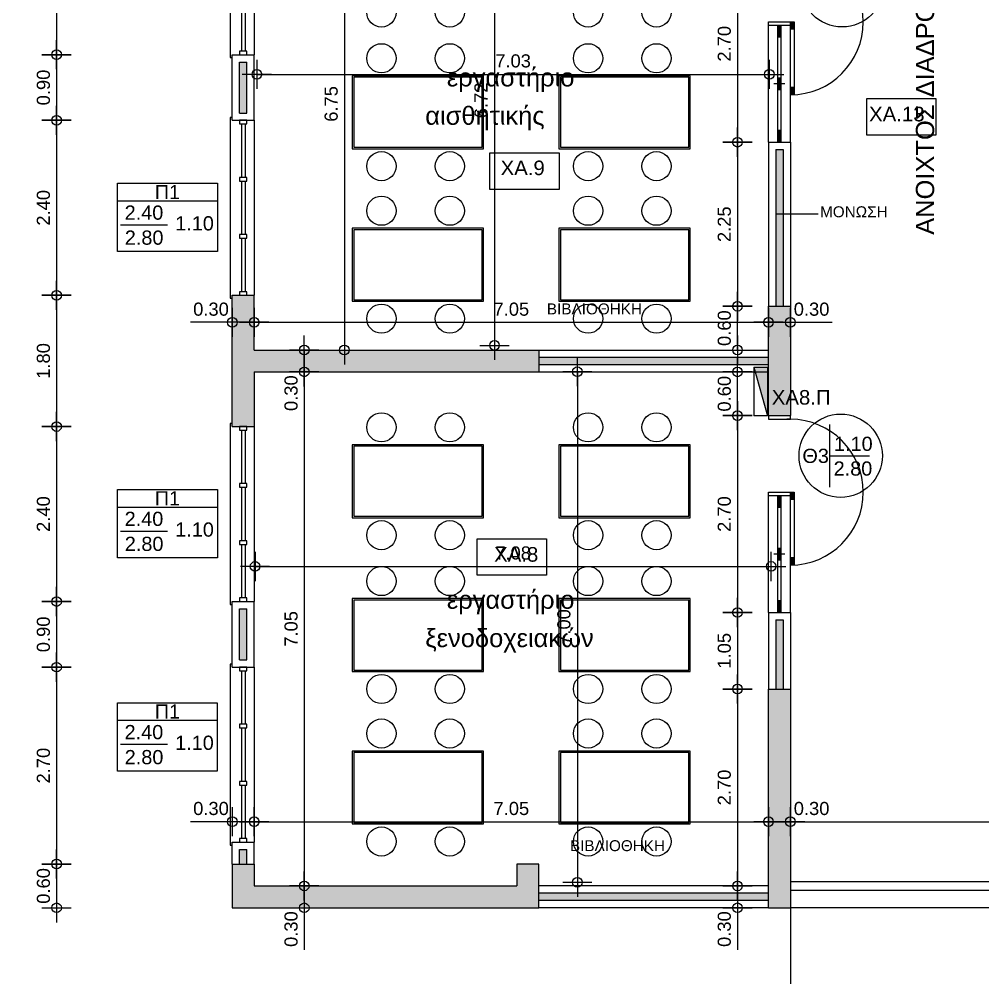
# Model space of a CAD drawing. Header units: metres. Extents: x -11 to 85, y -301 to 135.
# Drawn here: x 11.85 to 25.06, y -128.97 to -115.82 of the extents above; entities that cross this region are included whole.
import ezdxf

# ---------------------------------------------------------------- set-up
doc = ezdxf.new("R2010")
doc.units = ezdxf.units.M
doc.header["$LTSCALE"] = 0.036
doc.header["$PDMODE"] = 2
for name, color, linetype in [('arxitek aorofos', 252, 'Continuous'), ('DIMBLK', 252, 'Continuous'), ('electext', 20, 'Continuous'), ('HLEK-SYMBOL', 3, 'Continuous'), ('HLEK_FL001_SYMBOLS', 230, 'Continuous'), ('Parathira', 252, 'Continuous')]:
    doc.layers.add(name, color=color, linetype=linetype)
doc.styles.add('COMU-N', font='arial.ttf')
doc.styles.get("Standard").update_dxf_attribs({"font": 'arial.ttf'})
doc.styles.add('W4MS2', font='W4MS2.shx')
doc.dimstyles.new('CADWDOT', dxfattribs={"dimscale": 0.1, "dimtxt": 1.8, "dimasz": 0.08, "dimexe": 2, "dimexo": 0, "dimgap": 0.09, "dimtad": 0, "dimrnd": 0.001, "dimzin": 0, "dimdsep": 46, "dimtxsty": 'Standard', "dimblk1": 'ARTDIM', "dimblk2": 'ARTDIM', "dimsah": 1, "dimcen": 0.09, "dimdle": 0.05, "dimse1": 1, "dimse2": 1, "dimadec": 0, "dimazin": 0, "dimtfac": 1, "dimtmove": 0, "dimatfit": 3, "dimldrblk": 'ARTDIM', "dimfxl": 2, "dimtvp": 0.9999, "dimtolj": 1, "dimtzin": 0, "dimarcsym": 0})

# ---------------------------------------------------------------- blocks, each defined once
blk = doc.blocks.new('A$C52D13D70')
at = {"layer": 'Parathira'}
for p, q in [((-0.33, 0.04), (-0.33, -2.44)), ((-0.3, 0.04), (-0.33, 0.04)), ((-0.1, 0), (-0.2, 0)), ((-0.2, 0), (-0.2, -0.05)), ((-0.1, -0.05), (-0.1, 0)), ((0, 0), (0, -2.4)), ((-0.2, -0.05), (-0.1, -0.05)), ((-0.175, -0.05), (-0.175, -0.783)), ((-0.125, -0.05), (-0.125, -0.783)), ((-0.1, -0.783), (-0.2, -0.783)), ((-0.2, -0.783), (-0.2, -0.833)), ((-0.1, -0.833), (-0.1, -0.783)), ((-0.2, -0.833), (-0.1, -0.833)), ((-0.175, -0.833), (-0.175, -1.567)), ((-0.125, -0.833), (-0.125, -1.567)), ((-0.1, -1.567), (-0.2, -1.567)), ((-0.2, -1.567), (-0.2, -1.617)), ((-0.1, -1.617), (-0.1, -1.567)), ((-0.2, -1.617), (-0.1, -1.617)), ((-0.175, -1.617), (-0.175, -2.35)), ((-0.125, -1.617), (-0.125, -2.35)), ((-0.1, -2.35), (-0.2, -2.35)), ((-0.2, -2.35), (-0.2, -2.4)), ((-0.1, -2.4), (-0.1, -2.35)), ((-0.33, -2.44), (-0.3, -2.44)), ((-0.2, -2.4), (-0.1, -2.4))]:
    blk.add_line(p, q, dxfattribs=at)
blk = doc.blocks.new('ARTDIM')
at = {"layer": 'DIMBLK'}
for p, q in [((0, -24.9975), (0, 24.9975)), ((-24.9975, 0), (24.9975, 0))]:
    blk.add_line(p, q, dxfattribs=at)
blk.add_circle((0, 0), 8.25, dxfattribs=at)
blk = doc.blocks.new('*D1003')
at = {"layer": 'arxitek aorofos', "color": 0, "lineweight": -2}
blk.add_line((10.423, -98.615), (10.423, -127.999), dxfattribs=at)
at = {"layer": 'Defpoints', "color": 0, "transparency": 16777216}
for p in [(13.537, -98.607), (10.423, -128.007), (13.537, -128.007)]:
    blk.add_point(p, dxfattribs=at)
at = {"layer": 'arxitek aorofos', "color": 0, "lineweight": -2, "xscale": 0.008, "yscale": 0.008, "zscale": 0.008}
for p, rotation in [((10.423, -98.607), 90), ((10.423, -128.007), 270)]:
    blk.add_blockref('ARTDIM', p, dxfattribs=dict(at, rotation=rotation))
at = {"layer": 'arxitek aorofos', "color": 0, "insert": (10.243, -113.307), "char_height": 0.18, "attachment_point": 5, "rotation": 90}
blk.add_mtext('\\A1;29.40', dxfattribs=at)
blk = doc.blocks.new('*D1013')
at = {"layer": 'arxitek aorofos', "color": 0, "lineweight": -2}
for p, q in [((11.44, -127.715), (11.44, -127.999)), ((11.44, -128.007), (11.44, -128.625))]:
    blk.add_line(p, q, dxfattribs=at)
at = {"layer": 'Defpoints', "color": 0, "transparency": 16777216}
for p in [(7.93, -127.707), (11.44, -128.007), (13.537, -128.007)]:
    blk.add_point(p, dxfattribs=at)
at = {"layer": 'arxitek aorofos', "color": 0, "lineweight": -2, "xscale": 0.008, "yscale": 0.008, "zscale": 0.008}
for p, rotation in [((11.44, -127.707), 90), ((11.44, -128.007), 270)]:
    blk.add_blockref('ARTDIM', p, dxfattribs=dict(at, rotation=rotation))
at = {"layer": 'arxitek aorofos', "color": 0, "insert": (11.26, -128.341), "char_height": 0.18, "attachment_point": 5, "rotation": 90}
blk.add_mtext('\\A1;0.30', dxfattribs=at)
blk = doc.blocks.new('*D1023')
at = {"layer": 'arxitek aorofos', "color": 0, "lineweight": -2}
blk.add_line((12.365, -113.615), (12.365, -116.299), dxfattribs=at)
at = {"layer": 'Defpoints', "color": 0, "transparency": 16777216}
for p in [(13.828, -113.607), (12.365, -116.307), (13.828, -116.307)]:
    blk.add_point(p, dxfattribs=at)
at = {"layer": 'arxitek aorofos', "color": 0, "lineweight": -2, "xscale": 0.008, "yscale": 0.008, "zscale": 0.008}
for p, rotation in [((12.365, -113.607), 90), ((12.365, -116.307), 270)]:
    blk.add_blockref('ARTDIM', p, dxfattribs=dict(at, rotation=rotation))
at = {"layer": 'arxitek aorofos', "color": 0, "insert": (12.185, -114.957), "char_height": 0.18, "attachment_point": 5, "rotation": 90}
blk.add_mtext('\\A1;2.70', dxfattribs=at)
blk = doc.blocks.new('*D1024')
at = {"layer": 'arxitek aorofos', "color": 0, "lineweight": -2}
blk.add_line((12.365, -116.315), (12.365, -117.199), dxfattribs=at)
at = {"layer": 'Defpoints', "color": 0, "transparency": 16777216}
for p in [(13.828, -116.307), (12.365, -117.207), (13.828, -117.207)]:
    blk.add_point(p, dxfattribs=at)
at = {"layer": 'arxitek aorofos', "color": 0, "lineweight": -2, "xscale": 0.008, "yscale": 0.008, "zscale": 0.008}
for p, rotation in [((12.365, -116.307), 90), ((12.365, -117.207), 270)]:
    blk.add_blockref('ARTDIM', p, dxfattribs=dict(at, rotation=rotation))
at = {"layer": 'arxitek aorofos', "color": 0, "insert": (12.185, -116.757), "char_height": 0.18, "attachment_point": 5, "rotation": 90}
blk.add_mtext('\\A1;0.90', dxfattribs=at)
blk = doc.blocks.new('*D1025')
at = {"layer": 'arxitek aorofos', "color": 0, "lineweight": -2}
blk.add_line((12.365, -117.215), (12.365, -119.599), dxfattribs=at)
at = {"layer": 'Defpoints', "color": 0, "transparency": 16777216}
for p in [(13.828, -117.207), (12.365, -119.607), (13.828, -119.607)]:
    blk.add_point(p, dxfattribs=at)
at = {"layer": 'arxitek aorofos', "color": 0, "lineweight": -2, "xscale": 0.008, "yscale": 0.008, "zscale": 0.008}
for p, rotation in [((12.365, -117.207), 90), ((12.365, -119.607), 270)]:
    blk.add_blockref('ARTDIM', p, dxfattribs=dict(at, rotation=rotation))
at = {"layer": 'arxitek aorofos', "color": 0, "insert": (12.185, -118.407), "char_height": 0.18, "attachment_point": 5, "rotation": 90}
blk.add_mtext('\\A1;2.40', dxfattribs=at)
blk = doc.blocks.new('*D1026')
at = {"layer": 'arxitek aorofos', "color": 0, "lineweight": -2}
blk.add_line((12.365, -119.615), (12.365, -121.399), dxfattribs=at)
at = {"layer": 'Defpoints', "color": 0, "transparency": 16777216}
for p in [(13.828, -119.607), (12.365, -121.407), (13.828, -121.407)]:
    blk.add_point(p, dxfattribs=at)
at = {"layer": 'arxitek aorofos', "color": 0, "lineweight": -2, "xscale": 0.008, "yscale": 0.008, "zscale": 0.008}
for p, rotation in [((12.365, -119.607), 90), ((12.365, -121.407), 270)]:
    blk.add_blockref('ARTDIM', p, dxfattribs=dict(at, rotation=rotation))
at = {"layer": 'arxitek aorofos', "color": 0, "insert": (12.185, -120.507), "char_height": 0.18, "attachment_point": 5, "rotation": 90}
blk.add_mtext('\\A1;1.80', dxfattribs=at)
blk = doc.blocks.new('*D1027')
at = {"layer": 'arxitek aorofos', "color": 0, "lineweight": -2}
blk.add_line((12.365, -121.415), (12.365, -123.799), dxfattribs=at)
at = {"layer": 'Defpoints', "color": 0, "transparency": 16777216}
for p in [(13.828, -121.407), (12.365, -123.807), (13.828, -123.807)]:
    blk.add_point(p, dxfattribs=at)
at = {"layer": 'arxitek aorofos', "color": 0, "lineweight": -2, "xscale": 0.008, "yscale": 0.008, "zscale": 0.008}
for p, rotation in [((12.365, -121.407), 90), ((12.365, -123.807), 270)]:
    blk.add_blockref('ARTDIM', p, dxfattribs=dict(at, rotation=rotation))
at = {"layer": 'arxitek aorofos', "color": 0, "insert": (12.185, -122.607), "char_height": 0.18, "attachment_point": 5, "rotation": 90}
blk.add_mtext('\\A1;2.40', dxfattribs=at)
blk = doc.blocks.new('*D1028')
at = {"layer": 'arxitek aorofos', "color": 0, "lineweight": -2}
blk.add_line((12.365, -123.815), (12.365, -124.699), dxfattribs=at)
at = {"layer": 'Defpoints', "color": 0, "transparency": 16777216}
for p in [(13.828, -123.807), (12.365, -124.707), (13.828, -124.707)]:
    blk.add_point(p, dxfattribs=at)
at = {"layer": 'arxitek aorofos', "color": 0, "lineweight": -2, "xscale": 0.008, "yscale": 0.008, "zscale": 0.008}
for p, rotation in [((12.365, -123.807), 90), ((12.365, -124.707), 270)]:
    blk.add_blockref('ARTDIM', p, dxfattribs=dict(at, rotation=rotation))
at = {"layer": 'arxitek aorofos', "color": 0, "insert": (12.185, -124.257), "char_height": 0.18, "attachment_point": 5, "rotation": 90}
blk.add_mtext('\\A1;0.90', dxfattribs=at)
blk = doc.blocks.new('*D1029')
at = {"layer": 'arxitek aorofos', "color": 0, "lineweight": -2}
blk.add_line((12.365, -124.715), (12.365, -127.399), dxfattribs=at)
at = {"layer": 'Defpoints', "color": 0, "transparency": 16777216}
for p in [(13.828, -124.707), (12.365, -127.407), (13.828, -127.407)]:
    blk.add_point(p, dxfattribs=at)
at = {"layer": 'arxitek aorofos', "color": 0, "lineweight": -2, "xscale": 0.008, "yscale": 0.008, "zscale": 0.008}
for p, rotation in [((12.365, -124.707), 90), ((12.365, -127.407), 270)]:
    blk.add_blockref('ARTDIM', p, dxfattribs=dict(at, rotation=rotation))
at = {"layer": 'arxitek aorofos', "color": 0, "insert": (12.185, -126.057), "char_height": 0.18, "attachment_point": 5, "rotation": 90}
blk.add_mtext('\\A1;2.70', dxfattribs=at)
blk = doc.blocks.new('*D1030')
at = {"layer": 'arxitek aorofos', "color": 0, "lineweight": -2}
blk.add_line((12.365, -127.415), (12.365, -127.999), dxfattribs=at)
at = {"layer": 'Defpoints', "color": 0, "transparency": 16777216}
for p in [(13.828, -127.407), (12.365, -128.007), (13.828, -128.007)]:
    blk.add_point(p, dxfattribs=at)
at = {"layer": 'arxitek aorofos', "color": 0, "lineweight": -2, "xscale": 0.008, "yscale": 0.008, "zscale": 0.008}
for p, rotation in [((12.365, -127.407), 90), ((12.365, -128.007), 270)]:
    blk.add_blockref('ARTDIM', p, dxfattribs=dict(at, rotation=rotation))
at = {"layer": 'arxitek aorofos', "color": 0, "insert": (12.185, -127.707), "char_height": 0.18, "attachment_point": 5, "rotation": 90}
blk.add_mtext('\\A1;0.60', dxfattribs=at)
blk = doc.blocks.new('*D1102')
at = {"layer": 'arxitek aorofos', "color": 0, "lineweight": -2}
blk.add_line((16.31, -113.615), (16.31, -120.349), dxfattribs=at)
at = {"layer": 'Defpoints', "color": 0, "transparency": 16777216}
for p in [(19.224, -113.607), (16.31, -120.357), (19.224, -120.357)]:
    blk.add_point(p, dxfattribs=at)
at = {"layer": 'arxitek aorofos', "color": 0, "lineweight": -2, "xscale": 0.008, "yscale": 0.008, "zscale": 0.008}
for p, rotation in [((16.31, -113.607), 90), ((16.31, -120.357), 270)]:
    blk.add_blockref('ARTDIM', p, dxfattribs=dict(at, rotation=rotation))
at = {"layer": 'arxitek aorofos', "color": 0, "insert": (16.13, -116.982), "char_height": 0.18, "attachment_point": 5, "rotation": 90}
blk.add_mtext('\\A1;6.75', dxfattribs=at)
blk = doc.blocks.new('*D1103')
at = {"layer": 'arxitek aorofos', "color": 0, "lineweight": -2}
for p, q in [((15.76, -120.365), (15.76, -120.649)), ((15.76, -120.657), (15.76, -121.232))]:
    blk.add_line(p, q, dxfattribs=at)
at = {"layer": 'Defpoints', "color": 0, "transparency": 16777216}
for p in [(18.974, -120.357), (15.76, -120.657), (18.974, -120.657)]:
    blk.add_point(p, dxfattribs=at)
at = {"layer": 'arxitek aorofos', "color": 0, "lineweight": -2, "xscale": 0.008, "yscale": 0.008, "zscale": 0.008}
for p, rotation in [((15.76, -120.357), 90), ((15.76, -120.657), 270)]:
    blk.add_blockref('ARTDIM', p, dxfattribs=dict(at, rotation=rotation))
at = {"layer": 'arxitek aorofos', "color": 0, "insert": (15.58, -120.949), "char_height": 0.18, "attachment_point": 5, "rotation": 90}
blk.add_mtext('\\A1;0.30', dxfattribs=at)
blk = doc.blocks.new('*D1104')
at = {"layer": 'arxitek aorofos', "color": 0, "lineweight": -2}
blk.add_line((15.76, -120.665), (15.76, -127.699), dxfattribs=at)
at = {"layer": 'Defpoints', "color": 0, "transparency": 16777216}
for p in [(18.974, -120.657), (15.76, -127.707), (18.974, -127.707)]:
    blk.add_point(p, dxfattribs=at)
at = {"layer": 'arxitek aorofos', "color": 0, "lineweight": -2, "xscale": 0.008, "yscale": 0.008, "zscale": 0.008}
for p, rotation in [((15.76, -120.657), 90), ((15.76, -127.707), 270)]:
    blk.add_blockref('ARTDIM', p, dxfattribs=dict(at, rotation=rotation))
at = {"layer": 'arxitek aorofos', "color": 0, "insert": (15.58, -124.182), "char_height": 0.18, "attachment_point": 5, "rotation": 90}
blk.add_mtext('\\A1;7.05', dxfattribs=at)
blk = doc.blocks.new('*D1105')
at = {"layer": 'arxitek aorofos', "color": 0, "lineweight": -2}
for p, q in [((15.76, -127.715), (15.76, -127.999)), ((15.76, -128.007), (15.76, -128.582))]:
    blk.add_line(p, q, dxfattribs=at)
at = {"layer": 'Defpoints', "color": 0, "transparency": 16777216}
for p in [(16.874, -127.707), (15.76, -128.007), (16.874, -128.007)]:
    blk.add_point(p, dxfattribs=at)
at = {"layer": 'arxitek aorofos', "color": 0, "lineweight": -2, "xscale": 0.008, "yscale": 0.008, "zscale": 0.008}
for p, rotation in [((15.76, -127.707), 90), ((15.76, -128.007), 270)]:
    blk.add_blockref('ARTDIM', p, dxfattribs=dict(at, rotation=rotation))
at = {"layer": 'arxitek aorofos', "color": 0, "insert": (15.58, -128.299), "char_height": 0.18, "attachment_point": 5, "rotation": 90}
blk.add_mtext('\\A1;0.30', dxfattribs=at)
blk = doc.blocks.new('*D1106')
at = {"layer": 'arxitek aorofos', "color": 0, "lineweight": -2}
for p, q in [((14.774, -126.826), (14.199, -126.826)), ((15.066, -126.826), (14.782, -126.826))]:
    blk.add_line(p, q, dxfattribs=at)
at = {"layer": 'Defpoints', "color": 0, "transparency": 16777216}
for p in [(14.774, -126.826), (14.774, -127.707), (15.074, -127.707)]:
    blk.add_point(p, dxfattribs=at)
at = {"layer": 'arxitek aorofos', "color": 0, "lineweight": -2, "xscale": 0.008, "yscale": 0.008, "zscale": 0.008, "rotation": 180}
blk.add_blockref('ARTDIM', (14.774, -126.826), dxfattribs=at)
at = {"layer": 'arxitek aorofos', "color": 0, "lineweight": -2, "xscale": 0.008, "yscale": 0.008, "zscale": 0.008}
blk.add_blockref('ARTDIM', (15.074, -126.826), dxfattribs=at)
at = {"layer": 'arxitek aorofos', "color": 0, "insert": (14.482, -126.646), "char_height": 0.18, "attachment_point": 5}
blk.add_mtext('\\A1;0.30', dxfattribs=at)
blk = doc.blocks.new('*D1107')
at = {"layer": 'arxitek aorofos', "color": 0, "lineweight": -2}
blk.add_line((15.082, -126.826), (22.116, -126.826), dxfattribs=at)
at = {"layer": 'Defpoints', "color": 0, "transparency": 16777216}
for p in [(22.124, -126.826), (15.074, -127.407), (22.124, -127.407)]:
    blk.add_point(p, dxfattribs=at)
at = {"layer": 'arxitek aorofos', "color": 0, "lineweight": -2, "xscale": 0.008, "yscale": 0.008, "zscale": 0.008, "rotation": 180}
blk.add_blockref('ARTDIM', (15.074, -126.826), dxfattribs=at)
at = {"layer": 'arxitek aorofos', "color": 0, "lineweight": -2, "xscale": 0.008, "yscale": 0.008, "zscale": 0.008}
blk.add_blockref('ARTDIM', (22.124, -126.826), dxfattribs=at)
at = {"layer": 'arxitek aorofos', "color": 0, "insert": (18.599, -126.646), "char_height": 0.18, "attachment_point": 5}
blk.add_mtext('\\A1;7.05', dxfattribs=at)
blk = doc.blocks.new('*D1108')
at = {"layer": 'arxitek aorofos', "color": 0, "lineweight": -2}
for p, q in [((22.132, -126.826), (22.416, -126.826)), ((22.424, -126.826), (22.998, -126.826))]:
    blk.add_line(p, q, dxfattribs=at)
at = {"layer": 'Defpoints', "color": 0, "transparency": 16777216}
for p in [(22.124, -126.826), (22.424, -126.826), (22.424, -126.826)]:
    blk.add_point(p, dxfattribs=at)
at = {"layer": 'arxitek aorofos', "color": 0, "lineweight": -2, "xscale": 0.008, "yscale": 0.008, "zscale": 0.008, "rotation": 180}
blk.add_blockref('ARTDIM', (22.124, -126.826), dxfattribs=at)
at = {"layer": 'arxitek aorofos', "color": 0, "lineweight": -2, "xscale": 0.008, "yscale": 0.008, "zscale": 0.008}
blk.add_blockref('ARTDIM', (22.424, -126.826), dxfattribs=at)
at = {"layer": 'arxitek aorofos', "color": 0, "insert": (22.715, -126.646), "char_height": 0.18, "attachment_point": 5}
blk.add_mtext('\\A1;0.30', dxfattribs=at)
blk = doc.blocks.new('*D1109')
at = {"layer": 'arxitek aorofos', "color": 0, "lineweight": -2}
blk.add_line((22.432, -126.826), (40.116, -126.826), dxfattribs=at)
at = {"layer": 'Defpoints', "color": 0, "transparency": 16777216}
for p in [(22.424, -126.826), (40.124, -126.826), (40.124, -126.826)]:
    blk.add_point(p, dxfattribs=at)
at = {"layer": 'arxitek aorofos', "color": 0, "lineweight": -2, "xscale": 0.008, "yscale": 0.008, "zscale": 0.008, "rotation": 180}
blk.add_blockref('ARTDIM', (22.424, -126.826), dxfattribs=at)
at = {"layer": 'arxitek aorofos', "color": 0, "lineweight": -2, "xscale": 0.008, "yscale": 0.008, "zscale": 0.008}
blk.add_blockref('ARTDIM', (40.124, -126.826), dxfattribs=at)
at = {"layer": 'arxitek aorofos', "color": 0, "insert": (31.274, -126.646), "char_height": 0.18, "attachment_point": 5}
blk.add_mtext('\\A1;17.70', dxfattribs=at)
blk = doc.blocks.new('*D1113')
at = {"layer": 'arxitek aorofos', "color": 0, "lineweight": -2}
for p, q in [((14.774, -119.977), (14.199, -119.977)), ((15.066, -119.977), (14.782, -119.977))]:
    blk.add_line(p, q, dxfattribs=at)
at = {"layer": 'Defpoints', "color": 0, "transparency": 16777216}
for p in [(14.774, -119.977), (14.774, -120.357), (15.074, -120.357)]:
    blk.add_point(p, dxfattribs=at)
at = {"layer": 'arxitek aorofos', "color": 0, "lineweight": -2, "xscale": 0.008, "yscale": 0.008, "zscale": 0.008, "rotation": 180}
blk.add_blockref('ARTDIM', (14.774, -119.977), dxfattribs=at)
at = {"layer": 'arxitek aorofos', "color": 0, "lineweight": -2, "xscale": 0.008, "yscale": 0.008, "zscale": 0.008}
blk.add_blockref('ARTDIM', (15.074, -119.977), dxfattribs=at)
at = {"layer": 'arxitek aorofos', "color": 0, "insert": (14.482, -119.798), "char_height": 0.18, "attachment_point": 5}
blk.add_mtext('\\A1;0.30', dxfattribs=at)
blk = doc.blocks.new('*D1114')
at = {"layer": 'arxitek aorofos', "color": 0, "lineweight": -2}
blk.add_line((15.082, -119.977), (22.116, -119.977), dxfattribs=at)
at = {"layer": 'Defpoints', "color": 0, "transparency": 16777216}
for p in [(22.124, -119.977), (15.074, -120.357), (22.124, -120.357)]:
    blk.add_point(p, dxfattribs=at)
at = {"layer": 'arxitek aorofos', "color": 0, "lineweight": -2, "xscale": 0.008, "yscale": 0.008, "zscale": 0.008, "rotation": 180}
blk.add_blockref('ARTDIM', (15.074, -119.977), dxfattribs=at)
at = {"layer": 'arxitek aorofos', "color": 0, "lineweight": -2, "xscale": 0.008, "yscale": 0.008, "zscale": 0.008}
blk.add_blockref('ARTDIM', (22.124, -119.977), dxfattribs=at)
at = {"layer": 'arxitek aorofos', "color": 0, "insert": (18.599, -119.798), "char_height": 0.18, "attachment_point": 5}
blk.add_mtext('\\A1;7.05', dxfattribs=at)
blk = doc.blocks.new('*D1115')
at = {"layer": 'arxitek aorofos', "color": 0, "lineweight": -2}
for p, q in [((22.132, -119.977), (22.416, -119.977)), ((22.424, -119.977), (22.998, -119.977))]:
    blk.add_line(p, q, dxfattribs=at)
at = {"layer": 'Defpoints', "color": 0, "transparency": 16777216}
for p in [(22.424, -119.977), (22.124, -120.357), (22.424, -120.357)]:
    blk.add_point(p, dxfattribs=at)
at = {"layer": 'arxitek aorofos', "color": 0, "lineweight": -2, "xscale": 0.008, "yscale": 0.008, "zscale": 0.008, "rotation": 180}
blk.add_blockref('ARTDIM', (22.124, -119.977), dxfattribs=at)
at = {"layer": 'arxitek aorofos', "color": 0, "lineweight": -2, "xscale": 0.008, "yscale": 0.008, "zscale": 0.008}
blk.add_blockref('ARTDIM', (22.424, -119.977), dxfattribs=at)
at = {"layer": 'arxitek aorofos', "color": 0, "insert": (22.715, -119.798), "char_height": 0.18, "attachment_point": 5}
blk.add_mtext('\\A1;0.30', dxfattribs=at)
blk = doc.blocks.new('*D1176')
at = {"layer": 'arxitek aorofos', "color": 0, "lineweight": -2}
blk.add_line((21.699, -114.815), (21.699, -117.499), dxfattribs=at)
at = {"layer": 'Defpoints', "color": 0, "transparency": 16777216}
for p in [(22.124, -114.807), (21.699, -117.507), (22.124, -117.507)]:
    blk.add_point(p, dxfattribs=at)
at = {"layer": 'arxitek aorofos', "color": 0, "lineweight": -2, "xscale": 0.008, "yscale": 0.008, "zscale": 0.008}
for p, rotation in [((21.699, -114.807), 90), ((21.699, -117.507), 270)]:
    blk.add_blockref('ARTDIM', p, dxfattribs=dict(at, rotation=rotation))
at = {"layer": 'arxitek aorofos', "color": 0, "insert": (21.519, -116.157), "char_height": 0.18, "attachment_point": 5, "rotation": 90}
blk.add_mtext('\\A1;2.70', dxfattribs=at)
blk = doc.blocks.new('*D1177')
at = {"layer": 'arxitek aorofos', "color": 0, "lineweight": -2}
blk.add_line((21.699, -117.515), (21.699, -119.749), dxfattribs=at)
at = {"layer": 'Defpoints', "color": 0, "transparency": 16777216}
for p in [(22.124, -117.507), (21.699, -119.757), (22.124, -119.757)]:
    blk.add_point(p, dxfattribs=at)
at = {"layer": 'arxitek aorofos', "color": 0, "lineweight": -2, "xscale": 0.008, "yscale": 0.008, "zscale": 0.008}
for p, rotation in [((21.699, -117.507), 90), ((21.699, -119.757), 270)]:
    blk.add_blockref('ARTDIM', p, dxfattribs=dict(at, rotation=rotation))
at = {"layer": 'arxitek aorofos', "color": 0, "insert": (21.519, -118.632), "char_height": 0.18, "attachment_point": 5, "rotation": 90}
blk.add_mtext('\\A1;2.25', dxfattribs=at)
blk = doc.blocks.new('*D1178')
at = {"layer": 'arxitek aorofos', "color": 0, "lineweight": -2}
blk.add_line((21.699, -121.265), (21.699, -123.949), dxfattribs=at)
at = {"layer": 'Defpoints', "color": 0, "transparency": 16777216}
for p in [(22.124, -121.257), (21.699, -123.957), (22.124, -123.957)]:
    blk.add_point(p, dxfattribs=at)
at = {"layer": 'arxitek aorofos', "color": 0, "lineweight": -2, "xscale": 0.008, "yscale": 0.008, "zscale": 0.008}
for p, rotation in [((21.699, -121.257), 90), ((21.699, -123.957), 270)]:
    blk.add_blockref('ARTDIM', p, dxfattribs=dict(at, rotation=rotation))
at = {"layer": 'arxitek aorofos', "color": 0, "insert": (21.519, -122.607), "char_height": 0.18, "attachment_point": 5, "rotation": 90}
blk.add_mtext('\\A1;2.70', dxfattribs=at)
blk = doc.blocks.new('*D1179')
at = {"layer": 'arxitek aorofos', "color": 0, "lineweight": -2}
blk.add_line((21.699, -123.965), (21.699, -124.999), dxfattribs=at)
at = {"layer": 'Defpoints', "color": 0, "transparency": 16777216}
for p in [(22.124, -123.957), (21.699, -125.007), (22.124, -125.007)]:
    blk.add_point(p, dxfattribs=at)
at = {"layer": 'arxitek aorofos', "color": 0, "lineweight": -2, "xscale": 0.008, "yscale": 0.008, "zscale": 0.008}
for p, rotation in [((21.699, -123.957), 90), ((21.699, -125.007), 270)]:
    blk.add_blockref('ARTDIM', p, dxfattribs=dict(at, rotation=rotation))
at = {"layer": 'arxitek aorofos', "color": 0, "insert": (21.519, -124.482), "char_height": 0.18, "attachment_point": 5, "rotation": 90}
blk.add_mtext('\\A1;1.05', dxfattribs=at)
blk = doc.blocks.new('*D1180')
at = {"layer": 'arxitek aorofos', "color": 0, "lineweight": -2}
blk.add_line((21.699, -125.015), (21.699, -127.699), dxfattribs=at)
at = {"layer": 'Defpoints', "color": 0, "transparency": 16777216}
for p in [(22.124, -125.007), (21.699, -127.707), (22.124, -127.707)]:
    blk.add_point(p, dxfattribs=at)
at = {"layer": 'arxitek aorofos', "color": 0, "lineweight": -2, "xscale": 0.008, "yscale": 0.008, "zscale": 0.008}
for p, rotation in [((21.699, -125.007), 90), ((21.699, -127.707), 270)]:
    blk.add_blockref('ARTDIM', p, dxfattribs=dict(at, rotation=rotation))
at = {"layer": 'arxitek aorofos', "color": 0, "insert": (21.519, -126.357), "char_height": 0.18, "attachment_point": 5, "rotation": 90}
blk.add_mtext('\\A1;2.70', dxfattribs=at)
blk = doc.blocks.new('*D1181')
at = {"layer": 'arxitek aorofos', "color": 0, "lineweight": -2}
for p, q in [((21.699, -127.715), (21.699, -127.999)), ((21.699, -128.007), (21.699, -128.582))]:
    blk.add_line(p, q, dxfattribs=at)
at = {"layer": 'Defpoints', "color": 0, "transparency": 16777216}
for p in [(22.124, -127.707), (21.699, -128.007), (22.124, -128.007)]:
    blk.add_point(p, dxfattribs=at)
at = {"layer": 'arxitek aorofos', "color": 0, "lineweight": -2, "xscale": 0.008, "yscale": 0.008, "zscale": 0.008}
for p, rotation in [((21.699, -127.707), 90), ((21.699, -128.007), 270)]:
    blk.add_blockref('ARTDIM', p, dxfattribs=dict(at, rotation=rotation))
at = {"layer": 'arxitek aorofos', "color": 0, "insert": (21.519, -128.299), "char_height": 0.18, "attachment_point": 5, "rotation": 90}
blk.add_mtext('\\A1;0.30', dxfattribs=at)
blk = doc.blocks.new('*D1182')
at = {"layer": 'arxitek aorofos', "color": 0, "lineweight": -2}
blk.add_line((22.416, -131.38), (14.782, -131.38), dxfattribs=at)
at = {"layer": 'Defpoints', "color": 0, "transparency": 16777216}
for p in [(14.774, -128.007), (22.424, -128.007), (14.774, -131.38)]:
    blk.add_point(p, dxfattribs=at)
at = {"layer": 'arxitek aorofos', "color": 0, "lineweight": -2, "xscale": 0.008, "yscale": 0.008, "zscale": 0.008, "rotation": 180.0000000000008}
blk.add_blockref('ARTDIM', (14.774, -131.38), dxfattribs=at)
at = {"layer": 'arxitek aorofos', "color": 0, "lineweight": -2, "xscale": 0.008, "yscale": 0.008, "zscale": 0.008}
blk.add_blockref('ARTDIM', (22.424, -131.38), dxfattribs=at)
at = {"layer": 'arxitek aorofos', "color": 0, "insert": (18.599, -131.2), "char_height": 0.18, "attachment_point": 5}
blk.add_mtext('\\A1;7.65', dxfattribs=at)
blk = doc.blocks.new('*D1185')
at = {"layer": 'arxitek aorofos', "color": 0, "lineweight": -2}
blk.add_line((21.699, -120.349), (21.699, -119.765), dxfattribs=at)
at = {"layer": 'Defpoints', "color": 0, "transparency": 16777216}
for p in [(21.699, -119.757), (22.124, -119.757), (22.124, -120.357)]:
    blk.add_point(p, dxfattribs=at)
at = {"layer": 'arxitek aorofos', "color": 0, "lineweight": -2, "xscale": 0.008, "yscale": 0.008, "zscale": 0.008}
for p, rotation in [((21.699, -119.757), 90), ((21.699, -120.357), 270)]:
    blk.add_blockref('ARTDIM', p, dxfattribs=dict(at, rotation=rotation))
at = {"layer": 'arxitek aorofos', "color": 0, "insert": (21.519, -120.057), "char_height": 0.18, "attachment_point": 5, "rotation": 90}
blk.add_mtext('\\A1;0.60', dxfattribs=at)
blk = doc.blocks.new('*D1186')
at = {"layer": 'arxitek aorofos', "color": 0, "lineweight": -2}
blk.add_line((21.699, -121.249), (21.699, -120.665), dxfattribs=at)
at = {"layer": 'Defpoints', "color": 0, "transparency": 16777216}
for p in [(21.699, -120.657), (22.124, -120.657), (22.124, -121.257)]:
    blk.add_point(p, dxfattribs=at)
at = {"layer": 'arxitek aorofos', "color": 0, "lineweight": -2, "xscale": 0.008, "yscale": 0.008, "zscale": 0.008}
for p, rotation in [((21.699, -120.657), 90), ((21.699, -121.257), 270)]:
    blk.add_blockref('ARTDIM', p, dxfattribs=dict(at, rotation=rotation))
at = {"layer": 'arxitek aorofos', "color": 0, "insert": (21.519, -120.957), "char_height": 0.18, "attachment_point": 5, "rotation": 90}
blk.add_mtext('\\A1;0.60', dxfattribs=at)
blk = doc.blocks.new('thranio erga 1')
at = {"layer": 'arxitek aorofos'}
for p, q in [((-7.081, 47.261), (-8.081, 47.261)), ((-8.081, 47.261), (-8.081, 45.461)), ((-7.101, 47.241), (-8.061, 47.241)), ((-8.061, 47.241), (-8.061, 45.481)), ((-7.101, 45.481), (-7.101, 47.241)), ((-7.081, 45.461), (-7.081, 47.261)), ((-8.081, 45.461), (-7.081, 45.461)), ((-8.061, 45.481), (-7.101, 45.481))]:
    blk.add_line(p, q, dxfattribs=at)
for centre in [(-8.321, 46.799), (-6.841, 46.799), (-8.321, 45.861), (-6.841, 45.861)]:
    blk.add_circle(centre, 0.2, dxfattribs=at)
blk = doc.blocks.new('gJ6_a28')
at = {"layer": 'HLEK-SYMBOL', "color": 0, "linetype": 'Continuous'}
for p, q in [((-0.67, 0), (-0.67, 0.19)), ((-0.67, 0.19), (0, 0.19)), ((-0.67, 0), (0, 0.19)), ((0, 0.19), (0, 0)), ((-0.67, 0), (0, 0))]:
    blk.add_line(p, q, dxfattribs=at)
at = {"layer": 'HLEK-SYMBOL', "color": 0}
blk.add_solid([(-0.67, 0.19), (0, 0.19), (-0.67, 0)], dxfattribs=at)
at = {"layer": 'HLEK-SYMBOL', "color": 0, "style": 'W4MS2', "flags": 8}
blk.add_attdef('NODE_NUMBER', (0.018, 0.091), '', height=0.1, dxfattribs=at)
blk.add_attdef('NODE_NUMBER', (0.018, 0.091), '', height=0.1, dxfattribs=at)
blk = doc.blocks.new('*D1887')
at = {"layer": 'Defpoints', "color": 0, "transparency": 16777216}
for p in [(16.983, -113.572), (16.983, -120.293), (18.368, -120.293)]:
    blk.add_point(p, dxfattribs=at)
at = {"layer": 'HLEK_FL001_SYMBOLS', "color": 0, "lineweight": -2, "transparency": 16777216}
blk.add_line((18.368, -113.58), (18.368, -120.285), dxfattribs=at)
at = {"layer": 'HLEK_FL001_SYMBOLS', "color": 0, "lineweight": -2, "transparency": 16777216, "xscale": 0.008, "yscale": 0.008, "zscale": 0.008}
for p, rotation in [((18.368, -113.572), 90), ((18.368, -120.293), 270)]:
    blk.add_blockref('ARTDIM', p, dxfattribs=dict(at, rotation=rotation))
at = {"layer": 'HLEK_FL001_SYMBOLS', "color": 0, "transparency": 16777216, "insert": (18.184, -116.933), "char_height": 0.18, "attachment_point": 5, "rotation": 90}
blk.add_mtext('\\A1;6.72', dxfattribs=at)
blk = doc.blocks.new('*D1888')
at = {"layer": 'Defpoints', "color": 0, "transparency": 16777216}
for p in [(15.111, -116.006), (22.136, -116.006), (22.136, -116.577)]:
    blk.add_point(p, dxfattribs=at)
at = {"layer": 'HLEK_FL001_SYMBOLS', "color": 0, "lineweight": -2, "transparency": 16777216}
blk.add_line((15.119, -116.577), (22.128, -116.577), dxfattribs=at)
at = {"layer": 'HLEK_FL001_SYMBOLS', "color": 0, "lineweight": -2, "transparency": 16777216, "xscale": 0.008, "yscale": 0.008, "zscale": 0.008, "rotation": 180}
blk.add_blockref('ARTDIM', (15.111, -116.577), dxfattribs=at)
at = {"layer": 'HLEK_FL001_SYMBOLS', "color": 0, "lineweight": -2, "transparency": 16777216, "xscale": 0.008, "yscale": 0.008, "zscale": 0.008}
blk.add_blockref('ARTDIM', (22.136, -116.577), dxfattribs=at)
at = {"layer": 'HLEK_FL001_SYMBOLS', "color": 0, "transparency": 16777216, "insert": (18.623, -116.393), "char_height": 0.18, "attachment_point": 5}
blk.add_mtext('\\A1;7.03', dxfattribs=at)
blk = doc.blocks.new('*D1889')
at = {"layer": 'Defpoints', "color": 0, "transparency": 16777216}
for p in [(15.086, -122.383), (22.161, -122.383), (22.161, -123.325)]:
    blk.add_point(p, dxfattribs=at)
at = {"layer": 'HLEK_FL001_SYMBOLS', "color": 0, "lineweight": -2, "transparency": 16777216}
blk.add_line((15.094, -123.325), (22.153, -123.325), dxfattribs=at)
at = {"layer": 'HLEK_FL001_SYMBOLS', "color": 0, "lineweight": -2, "transparency": 16777216, "xscale": 0.008, "yscale": 0.008, "zscale": 0.008, "rotation": 180}
blk.add_blockref('ARTDIM', (15.086, -123.325), dxfattribs=at)
at = {"layer": 'HLEK_FL001_SYMBOLS', "color": 0, "lineweight": -2, "transparency": 16777216, "xscale": 0.008, "yscale": 0.008, "zscale": 0.008}
blk.add_blockref('ARTDIM', (22.161, -123.325), dxfattribs=at)
at = {"layer": 'HLEK_FL001_SYMBOLS', "color": 0, "transparency": 16777216, "insert": (18.623, -123.142), "char_height": 0.18, "attachment_point": 5}
blk.add_mtext('\\A1;7.08', dxfattribs=at)
blk = doc.blocks.new('*D1890')
at = {"layer": 'Defpoints', "color": 0, "transparency": 16777216}
for p in [(19.439, -120.655), (19.439, -127.657), (19.504, -127.657)]:
    blk.add_point(p, dxfattribs=at)
at = {"layer": 'HLEK_FL001_SYMBOLS', "color": 0, "lineweight": -2, "transparency": 16777216}
blk.add_line((19.504, -120.663), (19.504, -127.649), dxfattribs=at)
at = {"layer": 'HLEK_FL001_SYMBOLS', "color": 0, "lineweight": -2, "transparency": 16777216, "xscale": 0.008, "yscale": 0.008, "zscale": 0.008}
for p, rotation in [((19.504, -120.655), 90), ((19.504, -127.657), 270)]:
    blk.add_blockref('ARTDIM', p, dxfattribs=dict(at, rotation=rotation))
at = {"layer": 'HLEK_FL001_SYMBOLS', "color": 0, "transparency": 16777216, "insert": (19.32, -124.156), "char_height": 0.18, "attachment_point": 5, "rotation": 90}
blk.add_mtext('\\A1;7.00', dxfattribs=at)
blk = doc.blocks.new('*D1901')
at = {"layer": 'Defpoints', "color": 0, "transparency": 16777216}
for p in [(22.474, -125.823), (40.084, -125.823), (40.084, -130.756)]:
    blk.add_point(p, dxfattribs=at)
at = {"layer": 'HLEK_FL001_SYMBOLS', "color": 0, "lineweight": -2, "transparency": 16777216}
blk.add_line((22.482, -130.756), (40.076, -130.756), dxfattribs=at)
at = {"layer": 'HLEK_FL001_SYMBOLS', "color": 0, "lineweight": -2, "transparency": 16777216, "xscale": 0.008, "yscale": 0.008, "zscale": 0.008, "rotation": 180}
blk.add_blockref('ARTDIM', (22.474, -130.756), dxfattribs=at)
at = {"layer": 'HLEK_FL001_SYMBOLS', "color": 0, "lineweight": -2, "transparency": 16777216, "xscale": 0.008, "yscale": 0.008, "zscale": 0.008}
blk.add_blockref('ARTDIM', (40.084, -130.756), dxfattribs=at)
at = {"layer": 'HLEK_FL001_SYMBOLS', "color": 0, "transparency": 16777216, "insert": (31.279, -130.572), "char_height": 0.18, "attachment_point": 5}
blk.add_mtext('\\A1;17.61', dxfattribs=at)

msp = doc.modelspace()

# ---------------------------------------------------------------- hatches: boundary and pattern name
at = {"layer": 'arxitek aorofos'}
for points in [[(14.974, -116.407), (14.874, -116.407), (14.874, -117.107), (14.974, -117.107)], [(22.324, -117.607), (22.224, -117.607), (22.224, -119.757), (22.324, -119.757)], [(14.774, -121.407), (15.074, -121.407), (15.074, -120.657), (18.974, -120.657), (18.974, -120.357), (15.074, -120.357), (15.074, -119.607), (14.774, -119.607)], [(22.124, -121.257), (22.424, -121.257), (22.424, -119.757), (22.124, -119.757)], [(22.124, -120.557), (22.124, -120.457), (18.974, -120.457), (18.974, -120.557)], [(14.974, -123.907), (14.874, -123.907), (14.874, -124.607), (14.974, -124.607)], [(22.224, -125.007), (22.324, -125.007), (22.324, -124.057), (22.224, -124.057)], [(22.124, -128.007), (22.174, -128.007), (22.424, -128.007), (22.424, -125.007), (22.124, -125.007)], [(14.974, -127.207), (14.874, -127.207), (14.874, -127.407), (14.974, -127.407)], [(18.974, -128.007), (18.974, -127.407), (18.674, -127.407), (18.674, -127.707), (15.074, -127.707), (15.074, -127.407), (14.774, -127.407), (14.774, -128.007)], [(18.974, -127.807), (18.974, -127.907), (22.124, -127.907), (22.124, -127.807)]]:
    msp.add_hatch(color=256, dxfattribs=at).paths.add_polyline_path(points)

# ---------------------------------------------------------------- linework, layer by layer
for p, q in [((22.124, -115.857), (22.424, -115.857)), ((22.124, -115.907), (22.124, -115.857)), ((22.124, -117.507), (22.124, -115.907)), ((22.424, -115.907), (22.124, -115.907)), ((22.424, -115.907), (22.124, -115.907)), ((22.424, -115.907), (22.124, -115.907)), ((22.249, -115.907), (22.249, -117.507)), ((22.299, -115.907), (22.249, -115.907)), ((22.259, -116.067), (22.259, -115.907)), ((22.269, -116.067), (22.269, -115.907)), ((22.279, -116.067), (22.279, -115.907)), ((22.289, -116.067), (22.289, -115.907)), ((22.299, -117.507), (22.299, -115.907)), ((22.424, -117.507), (22.424, -115.857)), ((22.424, -115.857), (22.474, -115.857)), ((22.424, -115.857), (22.424, -115.907)), ((22.454, -115.867), (22.424, -115.867)), ((22.474, -115.957), (22.424, -115.957)), ((22.434, -115.857), (22.434, -115.957)), ((22.444, -115.857), (22.444, -115.957)), ((22.454, -115.857), (22.454, -115.957)), ((22.464, -115.857), (22.464, -115.957)), ((22.474, -115.857), (22.474, -116.856)), ((22.299, -116.067), (22.249, -116.067)), ((14.774, -117.207), (14.774, -116.307)), ((14.774, -116.307), (15.074, -116.307)), ((15.074, -117.207), (15.074, -116.307)), ((14.874, -117.107), (14.874, -116.407)), ((14.874, -116.407), (14.974, -116.407)), ((14.974, -117.107), (14.974, -116.407)), ((22.349, -116.707), (22.199, -116.707)), ((22.299, -116.627), (22.249, -116.627)), ((22.259, -116.787), (22.259, -116.627)), ((22.269, -116.787), (22.269, -116.627)), ((22.279, -116.787), (22.279, -116.627)), ((22.289, -116.787), (22.289, -116.627)), ((22.299, -116.787), (22.249, -116.787)), ((22.474, -116.757), (22.424, -116.757)), ((22.434, -116.757), (22.434, -116.857)), ((22.444, -116.757), (22.444, -116.857)), ((22.454, -116.757), (22.454, -116.857)), ((22.464, -116.757), (22.464, -116.857)), ((14.874, -117.107), (14.974, -117.107)), ((14.774, -117.207), (15.074, -117.207)), ((22.299, -117.347), (22.249, -117.347)), ((22.259, -117.507), (22.259, -117.347)), ((22.269, -117.507), (22.269, -117.347)), ((22.279, -117.507), (22.279, -117.347)), ((22.289, -117.507), (22.289, -117.347)), ((22.124, -117.507), (22.124, -119.757)), ((22.124, -117.507), (22.424, -117.507)), ((22.424, -117.507), (22.424, -119.757)), ((22.224, -117.607), (22.224, -119.757)), ((22.224, -117.607), (22.324, -117.607)), ((22.324, -117.607), (22.324, -119.757)), ((13.202, -119.007), (13.202, -118.07)), ((13.202, -118.07), (14.57, -118.07)), ((14.57, -118.07), (14.57, -119.007)), ((14.57, -118.315), (13.202, -118.315)), ((22.226, -118.49), (22.803, -118.49)), ((13.241, -118.641), (13.887, -118.641)), ((14.57, -119.007), (13.202, -119.007)), ((14.774, -119.607), (15.074, -119.607)), ((14.774, -121.407), (14.774, -119.607)), ((15.074, -120.357), (15.074, -119.607)), ((22.124, -119.757), (22.424, -119.757)), ((22.124, -121.257), (22.124, -119.757)), ((22.424, -119.757), (22.424, -121.257)), ((15.074, -120.357), (18.974, -120.357)), ((18.974, -120.357), (18.974, -120.657)), ((18.974, -120.357), (22.124, -120.357)), ((18.974, -120.457), (22.124, -120.457)), ((18.974, -120.557), (22.124, -120.557)), ((15.074, -120.657), (18.974, -120.657)), ((15.074, -120.657), (15.074, -121.407)), ((18.974, -120.657), (22.124, -120.657)), ((22.124, -121.257), (22.424, -121.257)), ((22.124, -121.257), (22.124, -121.307)), ((22.124, -121.307), (22.424, -121.307)), ((22.424, -121.307), (22.374, -121.307)), ((22.424, -121.307), (22.424, -121.257)), ((14.774, -121.407), (15.074, -121.407)), ((22.961, -121.378), (22.961, -122.236)), ((22.961, -121.807), (23.507, -121.807)), ((13.202, -123.207), (13.202, -122.27)), ((13.202, -122.27), (14.57, -122.27)), ((14.57, -122.27), (14.57, -123.207)), ((22.124, -122.307), (22.424, -122.307)), ((22.124, -122.357), (22.124, -122.307)), ((22.124, -123.957), (22.124, -122.357)), ((22.424, -122.357), (22.124, -122.357)), ((22.424, -122.357), (22.124, -122.357)), ((22.424, -122.357), (22.124, -122.357)), ((22.249, -122.357), (22.249, -123.957)), ((22.299, -122.357), (22.249, -122.357)), ((22.259, -122.517), (22.259, -122.357)), ((22.269, -122.517), (22.269, -122.357)), ((22.279, -122.517), (22.279, -122.357)), ((22.289, -122.517), (22.289, -122.357)), ((22.299, -123.957), (22.299, -122.357)), ((22.424, -123.957), (22.424, -122.307)), ((22.424, -122.307), (22.474, -122.307)), ((22.424, -122.307), (22.424, -122.357)), ((22.454, -122.317), (22.424, -122.317)), ((22.474, -122.407), (22.424, -122.407)), ((22.434, -122.307), (22.434, -122.407)), ((22.444, -122.307), (22.444, -122.407)), ((22.454, -122.307), (22.454, -122.407)), ((22.464, -122.307), (22.464, -122.407)), ((22.474, -122.307), (22.474, -123.306)), ((14.57, -122.515), (13.202, -122.515)), ((22.299, -122.517), (22.249, -122.517)), ((13.241, -122.841), (13.887, -122.841)), ((22.299, -123.077), (22.249, -123.077)), ((22.259, -123.237), (22.259, -123.077)), ((22.269, -123.237), (22.269, -123.077)), ((22.279, -123.237), (22.279, -123.077)), ((22.289, -123.237), (22.289, -123.077)), ((14.57, -123.207), (13.202, -123.207)), ((22.349, -123.157), (22.199, -123.157)), ((22.474, -123.207), (22.424, -123.207)), ((22.434, -123.207), (22.434, -123.307)), ((22.444, -123.207), (22.444, -123.307)), ((22.454, -123.207), (22.454, -123.307)), ((22.464, -123.207), (22.464, -123.307)), ((22.299, -123.237), (22.249, -123.237)), ((14.774, -123.807), (15.074, -123.807)), ((14.774, -124.707), (14.774, -123.807)), ((15.074, -124.707), (15.074, -123.807)), ((22.299, -123.797), (22.249, -123.797)), ((22.259, -123.957), (22.259, -123.797)), ((22.269, -123.957), (22.269, -123.797)), ((22.279, -123.957), (22.279, -123.797)), ((22.289, -123.957), (22.289, -123.797)), ((14.874, -123.907), (14.974, -123.907)), ((14.874, -124.607), (14.874, -123.907)), ((14.974, -124.607), (14.974, -123.907)), ((22.124, -123.957), (22.124, -125.007)), ((22.124, -123.957), (22.424, -123.957)), ((22.424, -123.957), (22.424, -125.007)), ((22.224, -124.057), (22.324, -124.057)), ((22.224, -124.057), (22.224, -125.007)), ((22.324, -124.057), (22.324, -125.007)), ((14.874, -124.607), (14.974, -124.607)), ((14.774, -124.707), (15.074, -124.707)), ((22.124, -125.007), (22.424, -125.007)), ((22.124, -128.007), (22.124, -125.007)), ((22.424, -125.007), (22.424, -128.007)), ((13.201, -126.132), (13.201, -125.194)), ((13.201, -125.194), (14.568, -125.194)), ((14.568, -125.194), (14.568, -126.132)), ((14.568, -125.44), (13.201, -125.44)), ((13.24, -125.765), (13.886, -125.765)), ((14.568, -126.132), (13.201, -126.132)), ((14.774, -127.407), (14.774, -127.107)), ((14.774, -127.107), (15.074, -127.107)), ((15.074, -127.407), (15.074, -127.107)), ((14.874, -127.207), (14.974, -127.207)), ((14.874, -127.407), (14.874, -127.207)), ((14.974, -127.407), (14.974, -127.207)), ((14.774, -127.407), (15.074, -127.407)), ((14.774, -127.407), (14.774, -128.007)), ((15.074, -127.407), (15.074, -127.707)), ((18.674, -127.407), (18.674, -127.707)), ((18.974, -127.407), (18.674, -127.407)), ((18.974, -128.007), (18.974, -127.407)), ((15.074, -127.707), (18.674, -127.707)), ((22.124, -127.707), (18.974, -127.707)), ((22.424, -127.647), (25.574, -127.647)), ((22.124, -127.807), (18.974, -127.807)), ((22.424, -127.767), (25.574, -127.767)), ((22.124, -127.907), (18.974, -127.907)), ((14.774, -128.007), (18.974, -128.007)), ((22.124, -128.007), (18.974, -128.007)), ((22.124, -128.007), (22.424, -128.007)), ((22.424, -128.007), (22.424, -129.807)), ((25.574, -128.007), (22.424, -128.007))]:
    msp.add_line(p, q, dxfattribs=at)
for centre in [(23.134, -115.355), (23.114, -121.807)]:
    msp.add_circle(centre, 0.571, dxfattribs=at)
for centre in [(22.424, -115.857), (22.424, -122.307)]:
    msp.add_arc(centre, 1, 270, 90, dxfattribs=at)
at = {"layer": 'electext'}
for points in [[(23.471, -116.908), (24.42, -116.908), (24.42, -117.41), (23.471, -117.41)], [(18.304, -117.653), (19.253, -117.653), (19.253, -118.154), (18.304, -118.154)], [(18.132, -122.945), (19.081, -122.945), (19.081, -123.447), (18.132, -123.447)]]:
    msp.add_lwpolyline(points, close=True, dxfattribs=at)

# ---------------------------------------------------------------- block references
at = {"layer": 'arxitek aorofos'}
for p in [(15.074, -113.907), (15.074, -117.207), (15.074, -121.407), (15.074, -124.707)]:
    msp.add_blockref('A$C52D13D70', p, dxfattribs=at)
at = {"layer": 'arxitek aorofos', "rotation": 270}
for p in [(-29.043, -122.568), (-26.21, -122.568), (-29.043, -124.677), (-26.21, -124.677), (-29.043, -126.768), (-26.21, -126.768), (-29.043, -129.738), (-26.21, -129.738), (-29.043, -131.847), (-26.21, -131.847), (-29.043, -133.938), (-26.21, -133.938)]:
    msp.add_blockref('thranio erga 1', p, dxfattribs=at)
at = {"layer": 'HLEK_FL001_SYMBOLS', "rotation": 270}
msp.add_blockref('gJ6_a28', (21.921, -121.26), dxfattribs=at)

# ---------------------------------------------------------------- texts
at = {"layer": 'arxitek aorofos', "style": 'COMU-N'}
msp.add_text('ΑΝΟΙΧΤΟΣ ΔΙΑΔΡΟΜΟΣ', height=0.25, rotation=90, dxfattribs=at).set_placement((24.395, -118.777))
for s, height, p in [('εργαστήριο', 0.25, (17.715, -116.742)), ('αισθητικής', 0.25, (17.419, -117.268)), ('Π1', 0.195, (13.71, -118.288)), ('2.40', 0.195, (13.298, -118.57)), ('ΜΟΝΩΣΗ', 0.15, (22.831, -118.536)), ('1.10', 0.195, (13.991, -118.717)), ('2.80', 0.195, (13.3, -118.913)), ('1.10', 0.195, (23.022, -121.741)), ('Θ3', 0.195, (22.589, -121.906)), ('2.80', 0.195, (23.017, -122.08)), ('Π1', 0.195, (13.71, -122.488)), ('2.40', 0.195, (13.298, -122.77)), ('1.10', 0.195, (13.991, -122.917)), ('2.80', 0.195, (13.3, -123.113)), ('εργαστήριο', 0.25, (17.715, -123.906)), ('ξενοδοχειακών', 0.25, (17.419, -124.432)), ('Π1', 0.195, (13.71, -125.413)), ('2.40', 0.195, (13.297, -125.695)), ('1.10', 0.195, (13.99, -125.841)), ('2.80', 0.195, (13.299, -126.038))]:
    msp.add_text(s, height=height, dxfattribs=at).set_placement(p)
at = {"layer": 'arxitek aorofos', "linetype": 'Continuous'}
for p in [(19.086, -119.868), (19.402, -127.23)]:
    msp.add_text('ΒΙΒΛΙΟΘΗΚΗ', height=0.15, dxfattribs=at).set_placement(p)
at = {"layer": 'electext', "style": 'COMU-N'}
for s, p in [('XA.13', (23.503, -117.221)), ('XA.9', (18.452, -117.959)), ('ΧΑ8.Π', (22.169, -121.106)), ('XA.8', (18.363, -123.26))]:
    msp.add_text(s, height=0.2, dxfattribs=at).set_placement(p)

# ---------------------------------------------------------------- dimensions: what is measured, and where the dimension line sits
at = {"layer": 'arxitek aorofos'}
for base, p1, p2, picture, middle in [((10.423, -128.007), (13.537, -98.607), (13.537, -128.007), '*D1003', (10.243, -113.307)), ((12.365, -116.307), (13.828, -113.607), (13.828, -116.307), '*D1023', (12.185, -114.957)), ((16.31, -120.357), (19.224, -113.607), (19.224, -120.357), '*D1102', (16.13, -116.982)), ((21.699, -117.507), (22.124, -114.807), (22.124, -117.507), '*D1176', (21.519, -116.157)), ((12.365, -117.207), (13.828, -116.307), (13.828, -117.207), '*D1024', (12.185, -116.757)), ((12.365, -119.607), (13.828, -117.207), (13.828, -119.607), '*D1025', (12.185, -118.407)), ((21.699, -119.757), (22.124, -117.507), (22.124, -119.757), '*D1177', (21.519, -118.632)), ((12.365, -121.407), (13.828, -119.607), (13.828, -121.407), '*D1026', (12.185, -120.507)), ((15.76, -120.657), (18.974, -120.357), (18.974, -120.657), '*D1103', (15.58, -120.949)), ((15.76, -127.707), (18.974, -120.657), (18.974, -127.707), '*D1104', (15.58, -124.182)), ((21.699, -123.957), (22.124, -121.257), (22.124, -123.957), '*D1178', (21.519, -122.607)), ((12.365, -123.807), (13.828, -121.407), (13.828, -123.807), '*D1027', (12.185, -122.607)), ((12.365, -124.707), (13.828, -123.807), (13.828, -124.707), '*D1028', (12.185, -124.257)), ((21.699, -125.007), (22.124, -123.957), (22.124, -125.007), '*D1179', (21.519, -124.482)), ((12.365, -127.407), (13.828, -124.707), (13.828, -127.407), '*D1029', (12.185, -126.057)), ((21.699, -127.707), (22.124, -125.007), (22.124, -127.707), '*D1180', (21.519, -126.357)), ((12.365, -128.007), (13.828, -127.407), (13.828, -128.007), '*D1030', (12.185, -127.707)), ((15.76, -128.007), (16.874, -127.707), (16.874, -128.007), '*D1105', (15.58, -128.299)), ((21.699, -128.007), (22.124, -127.707), (22.124, -128.007), '*D1181', (21.519, -128.299))]:
    dim = msp.add_linear_dim(base=base, p1=p1, p2=p2, angle=90, dimstyle='CADWDOT', dxfattribs=at)
    dim.commit()
    dim.dimension.update_dxf_attribs({"geometry": picture, "text_midpoint": middle})
for base, p1, p2, picture, middle in [((21.699, -119.757), (22.124, -120.357), (22.124, -119.757), '*D1185', (21.699, -120.057)), ((21.699, -120.657), (22.124, -121.257), (22.124, -120.657), '*D1186', (21.699, -120.957)), ((11.44, -128.007), (7.93, -127.707), (13.537, -128.007), '*D1013', (11.44, -128.341))]:
    dim = msp.add_linear_dim(base=base, p1=p1, p2=p2, angle=90, dimstyle='CADWDOT', dxfattribs=at)
    dim.commit()
    dim.dimension.update_dxf_attribs({"geometry": picture, "text_midpoint": middle, "dimtype": 160})
for base, p1, p2, picture, middle in [((14.774, -119.977), (15.074, -120.357), (14.774, -120.357), '*D1113', (14.482, -119.798)), ((22.124, -119.977), (15.074, -120.357), (22.124, -120.357), '*D1114', (18.599, -119.798)), ((22.424, -119.977), (22.124, -120.357), (22.424, -120.357), '*D1115', (22.715, -119.798)), ((14.774, -126.826), (15.074, -127.707), (14.774, -127.707), '*D1106', (14.482, -126.646)), ((22.124, -126.826), (15.074, -127.407), (22.124, -127.407), '*D1107', (18.599, -126.646)), ((22.424, -126.826), (22.124, -126.826), (22.424, -126.826), '*D1108', (22.715, -126.646)), ((40.124, -126.826), (22.424, -126.826), (40.124, -126.826), '*D1109', (31.274, -126.646))]:
    dim = msp.add_linear_dim(base=base, p1=p1, p2=p2, dimstyle='CADWDOT', dxfattribs=at)
    dim.commit()
    dim.dimension.update_dxf_attribs({"geometry": picture, "text_midpoint": middle})
dim = msp.add_aligned_dim(p1=(22.424, -128.007), p2=(14.774, -128.007), distance=3.373, dimstyle='CADWDOT', dxfattribs=at)
dim.commit()
dim.dimension.update_dxf_attribs({"geometry": '*D1182', "text_midpoint": (18.599, -131.2)})
at = {"layer": 'HLEK_FL001_SYMBOLS'}
for base, p1, p2, picture, middle in [((18.368, -120.293), (16.983, -113.572), (16.983, -120.293), '*D1887', (18.184, -116.933)), ((19.504, -127.657), (19.439, -120.655), (19.439, -127.657), '*D1890', (19.32, -124.156))]:
    dim = msp.add_linear_dim(base=base, p1=p1, p2=p2, angle=90, dimstyle='CADWDOT', override={"dimfxl": 0.18}, dxfattribs=at)
    dim.commit()
    dim.dimension.update_dxf_attribs({"geometry": picture, "text_midpoint": middle})
for base, p1, p2, picture, middle in [((22.1364, -116.5769), (15.1106, -116.0063), (22.1364, -116.0063), '*D1888', (18.6235, -116.393)), ((22.1612, -123.3254), (15.0857, -122.3826), (22.1612, -122.3826), '*D1889', (18.6235, -123.1416)), ((40.084, -130.756), (22.474, -125.823), (40.084, -125.823), '*D1901', (31.279, -130.572))]:
    dim = msp.add_linear_dim(base=base, p1=p1, p2=p2, dimstyle='CADWDOT', override={"dimfxl": 0.18}, dxfattribs=at)
    dim.commit()
    dim.dimension.update_dxf_attribs({"geometry": picture, "text_midpoint": middle})

doc.saveas('drawing.dxf')
